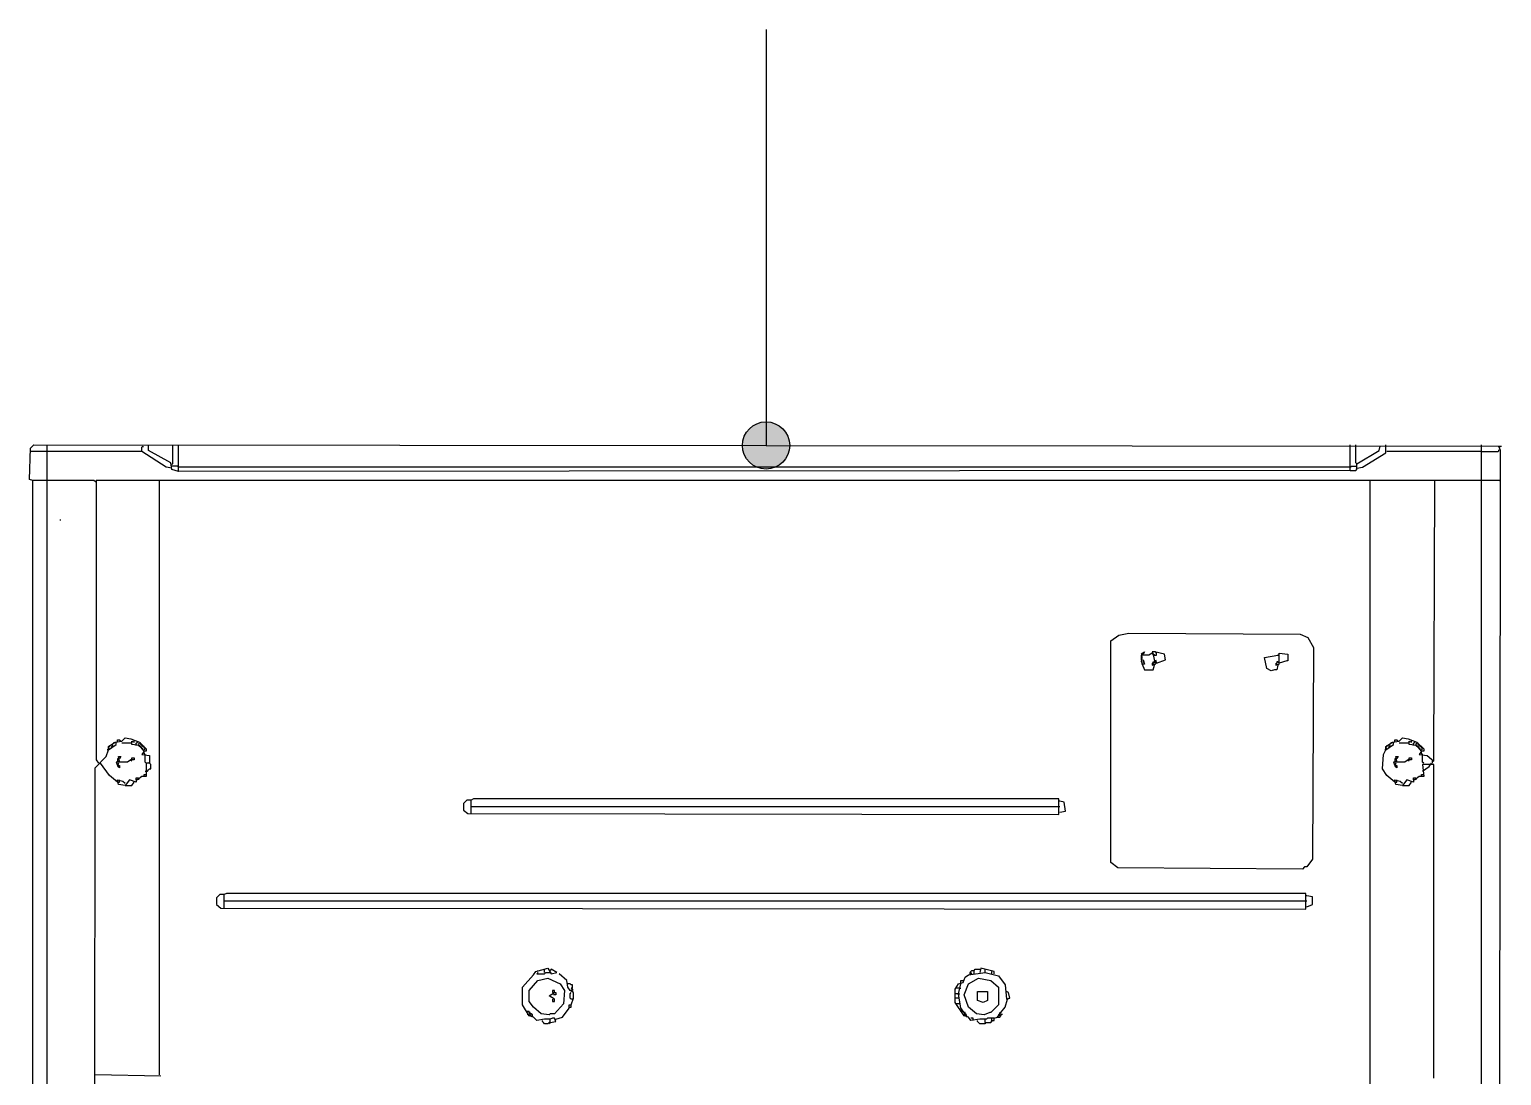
# Model space of a CAD drawing. Extents: x 3792242 to 5145247, y -1546315 to -1031918.
# Drawn here: x 4213975 to 4214910, y -1517755 to -1517091 of the extents above; entities that cross this region are included whole.
import ezdxf

# ---------------------------------------------------------------- set-up
doc = ezdxf.new("R2010")
doc.units = 0
doc.header["$MEASUREMENT"] = 0
doc.layers.add('TENKÁ', color=7, linetype='CONTINUOUS')
doc.layers.add('ZZ-chladenie', color=133, linetype='CONTINUOUS')

msp = doc.modelspace()

# ---------------------------------------------------------------- hatches: boundary and pattern name
at = {"layer": 'TENKÁ', "ltscale": 0.25}
h = msp.add_hatch(color=256, dxfattribs=at)
h.dxf.hatch_style = 1
h.paths.add_polyline_path([(4214457.449, -1517354.62, -1), (4214427.449, -1517354.62, -1)])
h = msp.add_hatch(color=256, dxfattribs=at)
h.dxf.hatch_style = 1
h.paths.add_polyline_path([(4214427.449, -1517354.62, 1), (4214457.449, -1517354.62, 1)])

# ---------------------------------------------------------------- linework, layer by layer
msp.add_line((4214442.449, -1517090.56), (4214442.449, -1517354.62), dxfattribs=at)
msp.add_circle((4214442.449, -1517354.62), 15, dxfattribs=at)
msp.add_circle((4214442.449, -1517354.62), 15, dxfattribs=at)
at = {"layer": 'ZZ-chladenie', "color": 9}
for p, q in [((4213975.38, -1517356.386), (4213977.5, -1517354.266)), ((4213977.5, -1517354.266), (4214907.398, -1517354.973)), ((4213985.979, -1518663.77), (4213985.979, -1517354.266)), ((4214046.041, -1517355.679), (4214046.747, -1517354.973)), ((4214046.747, -1517354.973), (4214046.747, -1517355.679)), ((4214050.281, -1517354.973), (4214050.281, -1517354.266)), ((4214050.281, -1517357.799), (4214050.281, -1517354.973)), ((4214065.826, -1517366.279), (4214065.826, -1517354.266)), ((4214069.359, -1517370.518), (4214069.359, -1517354.266)), ((4214813.419, -1517370.518), (4214813.419, -1517354.266)), ((4214816.952, -1517365.572), (4214816.952, -1517354.266)), ((4214831.791, -1517357.799), (4214832.497, -1517354.973)), ((4214836.03, -1517354.973), (4214836.03, -1517354.266)), ((4214836.03, -1517359.213), (4214836.03, -1517354.973)), ((4214896.799, -1518663.77), (4214896.799, -1517354.266)), ((4214907.398, -1517354.973), (4214909.518, -1517354.973)), ((4214908.104, -1517355.679), (4214908.811, -1517354.973)), ((4213974.673, -1517376.171), (4213975.38, -1517356.386)), ((4213985.979, -1517358.506), (4213975.38, -1517358.506)), ((4214046.041, -1517358.506), (4213985.979, -1517358.506)), ((4214046.041, -1517358.506), (4214046.041, -1517355.679)), ((4214061.586, -1517368.399), (4214046.041, -1517358.506)), ((4214064.413, -1517365.572), (4214050.281, -1517357.799)), ((4214817.659, -1517366.279), (4214831.791, -1517357.799)), ((4214821.191, -1517368.399), (4214836.03, -1517359.213)), ((4214896.799, -1517358.506), (4214836.737, -1517358.506)), ((4214896.799, -1517358.506), (4214907.398, -1517358.506)), ((4214907.398, -1517358.506), (4214908.104, -1517357.799)), ((4214908.104, -1517357.799), (4214907.398, -1517357.799)), ((4214908.811, -1517357.799), (4214908.104, -1517355.679)), ((4214908.811, -1517375.465), (4214908.811, -1517357.799)), ((4214065.119, -1517369.105), (4214061.586, -1517368.399)), ((4214065.119, -1517369.812), (4214064.413, -1517365.572)), ((4214065.119, -1517366.279), (4214065.826, -1517366.279)), ((4214068.652, -1517367.692), (4214065.119, -1517367.692)), ((4214069.359, -1517371.225), (4214065.119, -1517369.812)), ((4214069.359, -1517368.399), (4214068.652, -1517367.692)), ((4214813.419, -1517368.399), (4214069.359, -1517368.399)), ((4214813.419, -1517370.518), (4214069.359, -1517371.225)), ((4214813.419, -1517368.399), (4214814.125, -1517367.692)), ((4214813.419, -1517370.518), (4214816.952, -1517370.518)), ((4214814.125, -1517367.692), (4214817.659, -1517367.692)), ((4214817.659, -1517366.279), (4214816.952, -1517365.572)), ((4214817.659, -1517369.105), (4214816.952, -1517369.812)), ((4214816.952, -1517370.518), (4214817.659, -1517369.812)), ((4214817.659, -1517369.812), (4214817.659, -1517366.279)), ((4214817.659, -1517369.105), (4214821.191, -1517368.399)), ((4213976.793, -1517376.878), (4213974.673, -1517376.171)), ((4213985.979, -1517376.878), (4213976.793, -1517376.878)), ((4213976.793, -1518663.77), (4213976.793, -1517376.878)), ((4214015.657, -1517376.878), (4213985.979, -1517376.878)), ((4214016.363, -1517377.584), (4214015.657, -1517376.878)), ((4214016.363, -1517377.584), (4214017.07, -1517377.584)), ((4214826.138, -1517376.878), (4214017.07, -1517376.878)), ((4214017.07, -1517376.878), (4214017.07, -1517554.237)), ((4214057.347, -1517754.207), (4214057.347, -1517376.878)), ((4214867.121, -1517376.878), (4214826.138, -1517376.878)), ((4214826.138, -1518663.77), (4214826.138, -1517376.878)), ((4214866.415, -1517554.944), (4214867.121, -1517376.878)), ((4214896.799, -1517376.878), (4214867.121, -1517376.878)), ((4214908.104, -1517376.878), (4214896.799, -1517376.878)), ((4214907.72, -1518663.77), (4214908.811, -1517375.465)), ((4214908.104, -1517376.878), (4214908.811, -1517376.171)), ((4213994.459, -1517402.316), (4213994.459, -1517401.609)), ((4214661.498, -1517478.63), (4214666.444, -1517475.097)), ((4214666.444, -1517475.097), (4214672.804, -1517473.683)), ((4214672.804, -1517473.683), (4214781.621, -1517474.39)), ((4214781.621, -1517474.39), (4214786.568, -1517476.51)), ((4214786.568, -1517476.51), (4214790.101, -1517482.87)), ((4214661.498, -1517619.245), (4214661.498, -1517478.63)), ((4214681.283, -1517486.402), (4214682.696, -1517485.696)), ((4214682.696, -1517485.696), (4214681.989, -1517487.109)), ((4214689.055, -1517485.696), (4214687.642, -1517485.696)), ((4214689.762, -1517485.696), (4214689.055, -1517485.696)), ((4214695.415, -1517487.109), (4214689.055, -1517485.696)), ((4214690.469, -1517486.402), (4214689.762, -1517485.696)), ((4214790.101, -1517482.87), (4214789.394, -1517617.125)), ((4214680.576, -1517487.109), (4214681.283, -1517486.402)), ((4214681.989, -1517487.109), (4214680.576, -1517487.109)), ((4214685.523, -1517487.815), (4214680.576, -1517487.815)), ((4214680.576, -1517487.815), (4214680.576, -1517490.642)), ((4214681.283, -1517488.522), (4214680.576, -1517488.522)), ((4214681.283, -1517489.935), (4214680.576, -1517489.935)), ((4214680.576, -1517490.642), (4214681.989, -1517490.642)), ((4214681.283, -1517492.055), (4214680.576, -1517491.349)), ((4214680.576, -1517491.349), (4214680.576, -1517492.055)), ((4214680.576, -1517492.055), (4214681.283, -1517492.055)), ((4214681.283, -1517489.935), (4214681.283, -1517488.522)), ((4214681.283, -1517493.468), (4214681.283, -1517492.055)), ((4214682.696, -1517493.468), (4214681.283, -1517493.468)), ((4214681.283, -1517493.468), (4214682.696, -1517497.001)), ((4214681.989, -1517490.642), (4214682.696, -1517493.468)), ((4214681.989, -1517492.055), (4214682.696, -1517492.055)), ((4214687.642, -1517486.402), (4214685.523, -1517487.815)), ((4214688.349, -1517486.402), (4214687.642, -1517486.402)), ((4214688.349, -1517487.109), (4214687.642, -1517487.109)), ((4214689.055, -1517494.175), (4214687.642, -1517492.762)), ((4214687.642, -1517492.762), (4214687.642, -1517494.175)), ((4214687.642, -1517494.175), (4214689.762, -1517493.468)), ((4214689.762, -1517493.468), (4214688.349, -1517486.402)), ((4214689.055, -1517487.815), (4214688.349, -1517487.109)), ((4214688.349, -1517492.762), (4214688.349, -1517492.055)), ((4214688.349, -1517492.055), (4214689.055, -1517492.055)), ((4214689.055, -1517492.055), (4214688.349, -1517492.762)), ((4214688.349, -1517497.001), (4214689.055, -1517494.175)), ((4214689.055, -1517487.815), (4214690.469, -1517487.815)), ((4214689.762, -1517490.642), (4214690.469, -1517492.762)), ((4214690.469, -1517487.815), (4214690.469, -1517486.402)), ((4214690.469, -1517492.762), (4214696.122, -1517490.642)), ((4214696.122, -1517490.642), (4214695.415, -1517487.109)), ((4214759.01, -1517489.229), (4214767.489, -1517487.815)), ((4214760.423, -1517496.295), (4214759.01, -1517489.229)), ((4214767.489, -1517494.175), (4214766.076, -1517492.762)), ((4214766.076, -1517492.762), (4214766.076, -1517494.175)), ((4214766.076, -1517494.175), (4214768.196, -1517493.468)), ((4214767.489, -1517492.055), (4214766.783, -1517492.055)), ((4214766.783, -1517492.055), (4214766.783, -1517492.762)), ((4214767.489, -1517494.175), (4214766.783, -1517497.001)), ((4214767.489, -1517487.815), (4214768.196, -1517487.109)), ((4214768.196, -1517492.762), (4214767.489, -1517492.055)), ((4214768.196, -1517493.468), (4214768.196, -1517486.402)), ((4214768.196, -1517486.402), (4214773.849, -1517487.109)), ((4214773.142, -1517491.349), (4214768.196, -1517492.762)), ((4214773.849, -1517491.349), (4214773.142, -1517491.349)), ((4214773.849, -1517487.109), (4214773.849, -1517491.349)), ((4214682.696, -1517497.001), (4214688.349, -1517497.001)), ((4214763.25, -1517497.708), (4214760.423, -1517496.295)), ((4214765.37, -1517497.001), (4214763.25, -1517497.708)), ((4214766.783, -1517497.001), (4214765.37, -1517497.001)), ((4214030.495, -1517542.931), (4214030.495, -1517541.518)), ((4214030.495, -1517541.518), (4214031.909, -1517541.518)), ((4214031.909, -1517541.518), (4214032.616, -1517542.224)), ((4214033.322, -1517542.224), (4214035.442, -1517540.105)), ((4214035.442, -1517540.105), (4214038.975, -1517540.811)), ((4214038.975, -1517540.811), (4214044.627, -1517542.931)), ((4214041.095, -1517542.931), (4214041.095, -1517541.518)), ((4214841.684, -1517542.931), (4214841.684, -1517541.518)), ((4214841.684, -1517541.518), (4214843.097, -1517541.518)), ((4214843.097, -1517541.518), (4214843.803, -1517542.224)), ((4214844.51, -1517542.224), (4214846.629, -1517540.105)), ((4214846.629, -1517540.105), (4214850.163, -1517540.811)), ((4214850.163, -1517540.811), (4214855.816, -1517542.931)), ((4214852.282, -1517542.931), (4214852.282, -1517541.518)), ((4214023.429, -1517552.117), (4214024.843, -1517547.877)), ((4214024.843, -1517547.877), (4214024.136, -1517547.877)), ((4214024.843, -1517545.758), (4214029.082, -1517542.931)), ((4214024.843, -1517547.877), (4214029.789, -1517544.344)), ((4214024.843, -1517546.464), (4214025.549, -1517545.758)), ((4214024.843, -1517547.877), (4214024.843, -1517545.758)), ((4214025.549, -1517547.171), (4214024.843, -1517546.464)), ((4214024.843, -1517547.877), (4214025.549, -1517547.171)), ((4214025.549, -1517545.758), (4214025.549, -1517545.051)), ((4214025.549, -1517545.051), (4214026.256, -1517545.051)), ((4214026.962, -1517544.344), (4214026.256, -1517545.051)), ((4214026.256, -1517546.464), (4214026.962, -1517546.464)), ((4214027.669, -1517545.051), (4214026.962, -1517544.344)), ((4214026.962, -1517545.758), (4214027.669, -1517545.051)), ((4214026.962, -1517546.464), (4214026.962, -1517545.758)), ((4214028.375, -1517543.638), (4214028.375, -1517542.931)), ((4214029.082, -1517542.931), (4214033.322, -1517542.224)), ((4214029.789, -1517544.344), (4214029.789, -1517542.931)), ((4214032.616, -1517542.224), (4214031.909, -1517542.224)), ((4214039.681, -1517543.638), (4214033.322, -1517543.638)), ((4214039.681, -1517544.344), (4214039.681, -1517542.224)), ((4214039.681, -1517542.224), (4214041.095, -1517542.931)), ((4214044.627, -1517545.051), (4214039.681, -1517544.344)), ((4214042.508, -1517543.638), (4214043.214, -1517542.931)), ((4214042.508, -1517545.051), (4214042.508, -1517543.638)), ((4214043.214, -1517542.931), (4214043.214, -1517542.224)), ((4214043.921, -1517544.344), (4214044.627, -1517543.638)), ((4214044.627, -1517545.051), (4214043.921, -1517544.344)), ((4214044.627, -1517545.758), (4214043.921, -1517545.051)), ((4214044.627, -1517542.931), (4214048.868, -1517547.171)), ((4214045.334, -1517543.638), (4214044.627, -1517543.638)), ((4214047.454, -1517548.584), (4214044.627, -1517545.051)), ((4214045.334, -1517545.758), (4214044.627, -1517545.758)), ((4214045.334, -1517544.344), (4214045.334, -1517543.638)), ((4214046.041, -1517545.051), (4214045.334, -1517544.344)), ((4214046.041, -1517546.464), (4214045.334, -1517545.758)), ((4214046.747, -1517545.758), (4214046.041, -1517545.051)), ((4214046.747, -1517547.171), (4214046.041, -1517546.464)), ((4214047.454, -1517548.584), (4214046.041, -1517550.704)), ((4214046.041, -1517550.704), (4214050.987, -1517551.41)), ((4214047.454, -1517545.758), (4214046.747, -1517545.758)), ((4214046.747, -1517547.877), (4214046.747, -1517547.171)), ((4214047.454, -1517548.584), (4214046.747, -1517547.877)), ((4214047.454, -1517546.464), (4214047.454, -1517545.758)), ((4214048.161, -1517547.171), (4214047.454, -1517546.464)), ((4214047.454, -1517547.877), (4214048.161, -1517547.171)), ((4214047.454, -1517549.997), (4214047.454, -1517548.584)), ((4214048.868, -1517548.584), (4214047.454, -1517548.584)), ((4214048.161, -1517550.704), (4214047.454, -1517549.997)), ((4214048.161, -1517555.65), (4214048.161, -1517550.704)), ((4214048.868, -1517547.171), (4214048.868, -1517548.584)), ((4214050.987, -1517551.41), (4214050.987, -1517556.357)), ((4214833.911, -1517559.89), (4214834.617, -1517550.704)), ((4214834.617, -1517550.704), (4214836.03, -1517547.877)), ((4214836.03, -1517547.877), (4214835.324, -1517547.877)), ((4214836.03, -1517545.758), (4214840.27, -1517542.931)), ((4214836.03, -1517547.877), (4214840.977, -1517544.344)), ((4214836.03, -1517546.464), (4214836.737, -1517545.758)), ((4214836.03, -1517547.877), (4214836.03, -1517545.758)), ((4214836.737, -1517547.171), (4214836.03, -1517546.464)), ((4214836.03, -1517547.877), (4214836.737, -1517547.171)), ((4214836.737, -1517545.758), (4214836.737, -1517545.051)), ((4214836.737, -1517545.051), (4214837.443, -1517545.051)), ((4214838.15, -1517544.344), (4214837.443, -1517545.051)), ((4214837.443, -1517546.464), (4214838.15, -1517546.464)), ((4214838.857, -1517545.051), (4214838.15, -1517544.344)), ((4214838.15, -1517545.758), (4214838.857, -1517545.051)), ((4214838.15, -1517546.464), (4214838.15, -1517545.758)), ((4214839.563, -1517543.638), (4214839.563, -1517542.931)), ((4214840.27, -1517542.931), (4214844.51, -1517542.224)), ((4214840.977, -1517544.344), (4214840.977, -1517542.931)), ((4214843.803, -1517542.224), (4214843.097, -1517542.224)), ((4214850.869, -1517543.638), (4214844.51, -1517543.638)), ((4214850.869, -1517544.344), (4214850.869, -1517542.224)), ((4214850.869, -1517542.224), (4214852.282, -1517542.931)), ((4214855.816, -1517545.051), (4214850.869, -1517544.344)), ((4214853.695, -1517543.638), (4214854.402, -1517542.931)), ((4214853.695, -1517545.051), (4214853.695, -1517543.638)), ((4214854.402, -1517542.931), (4214854.402, -1517542.224)), ((4214855.109, -1517544.344), (4214855.816, -1517543.638)), ((4214855.816, -1517545.051), (4214855.109, -1517544.344)), ((4214855.816, -1517545.758), (4214855.109, -1517545.051)), ((4214855.816, -1517542.931), (4214860.055, -1517547.171)), ((4214856.522, -1517543.638), (4214855.816, -1517543.638)), ((4214858.642, -1517548.584), (4214855.816, -1517545.051)), ((4214856.522, -1517545.758), (4214855.816, -1517545.758)), ((4214856.522, -1517544.344), (4214856.522, -1517543.638)), ((4214857.229, -1517545.051), (4214856.522, -1517544.344)), ((4214857.229, -1517546.464), (4214856.522, -1517545.758)), ((4214857.935, -1517545.758), (4214857.229, -1517545.051)), ((4214857.935, -1517547.171), (4214857.229, -1517546.464)), ((4214858.642, -1517548.584), (4214857.229, -1517550.704)), ((4214857.229, -1517550.704), (4214862.175, -1517551.41)), ((4214858.642, -1517545.758), (4214857.935, -1517545.758)), ((4214857.935, -1517547.877), (4214857.935, -1517547.171)), ((4214858.642, -1517548.584), (4214857.935, -1517547.877)), ((4214858.642, -1517546.464), (4214858.642, -1517545.758)), ((4214859.348, -1517547.171), (4214858.642, -1517546.464)), ((4214858.642, -1517547.877), (4214859.348, -1517547.171)), ((4214858.642, -1517549.997), (4214858.642, -1517548.584)), ((4214860.055, -1517548.584), (4214858.642, -1517548.584)), ((4214859.348, -1517550.704), (4214858.642, -1517549.997)), ((4214859.348, -1517555.65), (4214859.348, -1517550.704)), ((4214860.055, -1517547.171), (4214860.055, -1517548.584)), ((4214862.175, -1517551.41), (4214866.415, -1517554.944)), ((4214015.837, -1518663.77), (4214016.363, -1517559.183)), ((4214016.363, -1517559.183), (4214023.429, -1517552.117)), ((4214017.07, -1517554.237), (4214018.483, -1517556.357)), ((4214019.896, -1517556.357), (4214019.896, -1517555.65)), ((4214025.549, -1517564.129), (4214019.896, -1517556.357)), ((4214036.855, -1517555.65), (4214029.789, -1517555.65)), ((4214029.789, -1517555.65), (4214030.495, -1517557.77)), ((4214031.909, -1517553.531), (4214030.495, -1517553.531)), ((4214030.495, -1517553.531), (4214030.495, -1517554.944)), ((4214030.495, -1517554.944), (4214031.909, -1517554.944)), ((4214031.202, -1517556.357), (4214030.495, -1517557.063)), ((4214030.495, -1517557.063), (4214031.202, -1517557.063)), ((4214030.495, -1517557.77), (4214031.909, -1517557.77)), ((4214031.909, -1517559.183), (4214030.495, -1517558.476)), ((4214031.909, -1517554.944), (4214031.202, -1517552.117)), ((4214031.202, -1517552.117), (4214032.616, -1517552.117)), ((4214031.202, -1517557.063), (4214031.202, -1517556.357)), ((4214032.616, -1517552.117), (4214031.909, -1517553.531)), ((4214031.909, -1517557.77), (4214031.909, -1517559.183)), ((4214038.975, -1517554.237), (4214036.855, -1517555.65)), ((4214039.681, -1517554.237), (4214038.975, -1517554.944)), ((4214041.095, -1517554.237), (4214038.975, -1517554.237)), ((4214039.681, -1517554.237), (4214039.681, -1517552.824)), ((4214039.681, -1517552.824), (4214041.095, -1517552.824)), ((4214041.095, -1517552.824), (4214041.095, -1517554.237)), ((4214048.868, -1517556.357), (4214048.161, -1517555.65)), ((4214050.987, -1517556.357), (4214048.868, -1517556.357)), ((4214048.868, -1517556.357), (4214048.868, -1517564.836)), ((4214049.574, -1517561.303), (4214050.281, -1517560.597)), ((4214050.281, -1517560.597), (4214050.987, -1517559.89)), ((4214050.987, -1517556.357), (4214050.987, -1517555.65)), ((4214051.694, -1517557.063), (4214050.987, -1517556.357)), ((4214050.987, -1517559.89), (4214051.694, -1517559.89)), ((4214051.694, -1517559.89), (4214051.694, -1517557.063)), ((4214836.737, -1517564.129), (4214833.911, -1517559.89)), ((4214848.043, -1517555.65), (4214840.977, -1517555.65)), ((4214840.977, -1517555.65), (4214841.684, -1517557.77)), ((4214843.097, -1517553.531), (4214841.684, -1517553.531)), ((4214841.684, -1517553.531), (4214841.684, -1517554.944)), ((4214841.684, -1517554.944), (4214843.097, -1517554.944)), ((4214842.39, -1517556.357), (4214841.684, -1517557.063)), ((4214841.684, -1517557.063), (4214842.39, -1517557.063)), ((4214841.684, -1517557.77), (4214843.097, -1517557.77)), ((4214843.097, -1517559.183), (4214841.684, -1517558.476)), ((4214843.097, -1517554.944), (4214842.39, -1517552.117)), ((4214842.39, -1517552.117), (4214843.803, -1517552.117)), ((4214842.39, -1517557.063), (4214842.39, -1517556.357)), ((4214843.803, -1517552.117), (4214843.097, -1517553.531)), ((4214843.097, -1517557.77), (4214843.097, -1517559.183)), ((4214850.163, -1517554.237), (4214848.043, -1517555.65)), ((4214850.869, -1517554.237), (4214850.163, -1517554.944)), ((4214852.282, -1517554.237), (4214850.163, -1517554.237)), ((4214850.869, -1517554.237), (4214850.869, -1517552.824)), ((4214850.869, -1517552.824), (4214852.282, -1517552.824)), ((4214852.282, -1517552.824), (4214852.282, -1517554.237)), ((4214860.055, -1517556.357), (4214859.348, -1517555.65)), ((4214866.415, -1517557.063), (4214859.348, -1517557.063)), ((4214859.348, -1517557.063), (4214860.055, -1517564.836)), ((4214859.348, -1517561.303), (4214863.588, -1517558.476)), ((4214863.588, -1517558.476), (4214865.002, -1517556.357)), ((4214865.708, -1517556.357), (4214865.708, -1517554.944)), ((4214866.415, -1517756.327), (4214866.415, -1517557.063)), ((4214030.495, -1517568.369), (4214025.549, -1517564.129)), ((4214031.202, -1517569.782), (4214030.495, -1517566.956)), ((4214030.495, -1517566.956), (4214034.029, -1517567.663)), ((4214030.495, -1517568.369), (4214031.909, -1517568.369)), ((4214035.442, -1517570.489), (4214031.202, -1517569.782)), ((4214031.909, -1517568.369), (4214031.909, -1517566.956)), ((4214034.029, -1517567.663), (4214035.442, -1517569.076)), ((4214038.268, -1517566.956), (4214035.442, -1517570.489)), ((4214042.508, -1517568.369), (4214038.268, -1517566.956)), ((4214039.681, -1517570.489), (4214041.095, -1517568.369)), ((4214042.508, -1517566.956), (4214042.508, -1517565.542)), ((4214042.508, -1517565.542), (4214043.921, -1517565.542)), ((4214043.214, -1517566.956), (4214042.508, -1517566.956)), ((4214042.508, -1517566.956), (4214042.508, -1517568.369)), ((4214046.041, -1517564.836), (4214043.214, -1517566.956)), ((4214043.921, -1517565.542), (4214043.921, -1517566.249)), ((4214043.921, -1517566.249), (4214043.921, -1517566.956)), ((4214048.868, -1517564.836), (4214046.041, -1517564.836)), ((4214047.454, -1517564.836), (4214047.454, -1517563.423)), ((4214047.454, -1517563.423), (4214048.161, -1517563.423)), ((4214048.161, -1517561.303), (4214049.574, -1517561.303)), ((4214048.161, -1517563.423), (4214048.868, -1517563.423)), ((4214841.684, -1517568.369), (4214836.737, -1517564.129)), ((4214842.39, -1517569.782), (4214841.684, -1517566.956)), ((4214841.684, -1517566.956), (4214845.216, -1517567.663)), ((4214841.684, -1517568.369), (4214843.097, -1517568.369)), ((4214846.629, -1517570.489), (4214842.39, -1517569.782)), ((4214843.097, -1517568.369), (4214843.097, -1517566.956)), ((4214845.216, -1517567.663), (4214846.629, -1517569.076)), ((4214849.456, -1517566.956), (4214846.629, -1517570.489)), ((4214853.695, -1517568.369), (4214849.456, -1517566.956)), ((4214850.869, -1517570.489), (4214852.282, -1517568.369)), ((4214853.695, -1517566.956), (4214853.695, -1517565.542)), ((4214853.695, -1517565.542), (4214855.109, -1517565.542)), ((4214854.402, -1517566.956), (4214853.695, -1517566.956)), ((4214853.695, -1517566.956), (4214853.695, -1517568.369)), ((4214857.229, -1517564.836), (4214854.402, -1517566.956)), ((4214855.109, -1517565.542), (4214855.109, -1517566.249)), ((4214855.109, -1517566.249), (4214855.109, -1517566.956)), ((4214860.055, -1517564.836), (4214857.229, -1517564.836)), ((4214858.642, -1517564.836), (4214858.642, -1517563.423)), ((4214858.642, -1517563.423), (4214859.348, -1517563.423)), ((4214859.348, -1517563.423), (4214860.055, -1517563.423)), ((4214035.442, -1517570.489), (4214039.681, -1517570.489)), ((4214256.61, -1517578.968), (4214255.197, -1517579.675)), ((4214628.287, -1517578.968), (4214256.61, -1517578.968)), ((4214628.287, -1517588.86), (4214628.287, -1517578.968)), ((4214846.629, -1517570.489), (4214850.869, -1517570.489)), ((4214252.371, -1517579.675), (4214250.251, -1517581.794)), ((4214250.251, -1517581.794), (4214250.251, -1517586.034)), ((4214250.251, -1517586.034), (4214253.077, -1517588.154)), ((4214255.197, -1517579.675), (4214252.371, -1517579.675)), ((4214253.077, -1517588.154), (4214628.287, -1517588.86)), ((4214255.197, -1517588.154), (4214255.197, -1517579.675)), ((4214628.994, -1517583.915), (4214255.197, -1517583.915)), ((4214628.994, -1517580.381), (4214628.287, -1517580.381)), ((4214631.82, -1517581.088), (4214628.994, -1517580.381)), ((4214628.994, -1517587.447), (4214632.527, -1517586.741)), ((4214632.527, -1517586.741), (4214631.82, -1517581.088)), ((4214665.737, -1517622.778), (4214661.498, -1517619.245)), ((4214783.034, -1517623.485), (4214665.737, -1517622.778)), ((4214784.448, -1517622.071), (4214783.034, -1517623.485)), ((4214785.861, -1517622.071), (4214784.448, -1517622.071)), ((4214789.394, -1517617.125), (4214785.861, -1517622.071)), ((4214095.504, -1517639.737), (4214093.384, -1517641.856)), ((4214093.384, -1517641.856), (4214093.384, -1517646.096)), ((4214098.33, -1517639.737), (4214095.504, -1517639.737)), ((4214099.743, -1517639.03), (4214098.33, -1517639.737)), ((4214098.33, -1517648.216), (4214098.33, -1517639.737)), ((4214785.861, -1517643.976), (4214098.33, -1517643.976)), ((4214785.154, -1517639.03), (4214099.743, -1517639.03)), ((4214785.154, -1517648.923), (4214785.154, -1517639.03)), ((4214785.861, -1517640.443), (4214785.154, -1517640.443)), ((4214789.394, -1517641.15), (4214785.861, -1517640.443)), ((4214789.394, -1517646.096), (4214789.394, -1517641.15)), ((4214093.384, -1517646.096), (4214096.21, -1517648.216)), ((4214096.21, -1517648.216), (4214785.154, -1517648.923)), ((4214785.861, -1517647.51), (4214789.394, -1517646.096)), ((4214287.701, -1517698.385), (4214294.767, -1517690.612)), ((4214294.767, -1517690.612), (4214296.181, -1517688.493)), ((4214296.181, -1517688.493), (4214303.953, -1517686.373)), ((4214297.594, -1517689.199), (4214296.888, -1517689.906)), ((4214296.888, -1517689.906), (4214301.833, -1517689.906)), ((4214297.594, -1517688.493), (4214297.594, -1517687.786)), ((4214297.594, -1517689.906), (4214297.594, -1517689.199)), ((4214301.833, -1517689.199), (4214301.833, -1517687.08)), ((4214301.833, -1517689.906), (4214302.54, -1517689.199)), ((4214302.54, -1517689.199), (4214305.367, -1517689.199)), ((4214303.953, -1517686.373), (4214306.073, -1517689.906)), ((4214306.073, -1517687.08), (4214305.367, -1517687.786)), ((4214309.606, -1517689.199), (4214306.073, -1517687.08)), ((4214306.073, -1517689.906), (4214309.606, -1517689.199)), ((4214315.966, -1517694.146), (4214311.019, -1517689.906)), ((4214568.932, -1517692.026), (4214571.052, -1517690.612)), ((4214571.052, -1517690.612), (4214581.651, -1517689.199)), ((4214572.465, -1517689.199), (4214571.758, -1517689.199)), ((4214571.758, -1517689.199), (4214571.758, -1517690.612)), ((4214572.465, -1517688.493), (4214573.171, -1517687.786)), ((4214572.465, -1517689.199), (4214572.465, -1517688.493)), ((4214573.171, -1517689.906), (4214572.465, -1517689.199)), ((4214573.171, -1517687.786), (4214574.585, -1517687.786)), ((4214573.171, -1517690.612), (4214573.171, -1517689.906)), ((4214574.585, -1517687.786), (4214575.291, -1517687.08)), ((4214574.585, -1517689.906), (4214574.585, -1517687.786)), ((4214575.291, -1517687.08), (4214578.118, -1517687.08)), ((4214578.825, -1517686.373), (4214578.118, -1517689.199)), ((4214587.304, -1517688.493), (4214578.825, -1517686.373)), ((4214581.651, -1517689.199), (4214581.651, -1517687.08)), ((4214581.651, -1517689.199), (4214590.13, -1517691.319)), ((4214585.891, -1517689.906), (4214585.891, -1517688.493)), ((4214587.304, -1517689.906), (4214587.304, -1517688.493)), ((4214590.13, -1517691.319), (4214594.37, -1517696.972)), ((4214287.701, -1517709.691), (4214287.701, -1517698.385)), ((4214291.941, -1517700.505), (4214297.594, -1517694.146)), ((4214291.941, -1517707.571), (4214291.941, -1517700.505)), ((4214297.594, -1517694.146), (4214303.953, -1517692.733)), ((4214303.953, -1517692.733), (4214311.726, -1517696.265)), ((4214308.193, -1517700.505), (4214306.78, -1517700.505)), ((4214306.78, -1517700.505), (4214306.78, -1517701.918)), ((4214308.193, -1517701.918), (4214308.193, -1517700.505)), ((4214311.726, -1517696.265), (4214314.553, -1517700.505)), ((4214314.553, -1517700.505), (4214313.846, -1517708.985)), ((4214316.672, -1517698.385), (4214315.966, -1517694.146)), ((4214318.085, -1517696.265), (4214316.672, -1517696.265)), ((4214318.085, -1517700.505), (4214316.672, -1517698.385)), ((4214318.792, -1517696.972), (4214318.085, -1517696.265)), ((4214320.206, -1517701.918), (4214318.085, -1517700.505)), ((4214319.499, -1517696.972), (4214318.792, -1517696.972)), ((4214319.499, -1517699.092), (4214318.792, -1517699.092)), ((4214318.792, -1517699.092), (4214319.499, -1517699.799)), ((4214319.499, -1517700.505), (4214318.792, -1517700.505)), ((4214319.499, -1517699.092), (4214319.499, -1517696.972)), ((4214319.499, -1517699.799), (4214319.499, -1517700.505)), ((4214562.573, -1517699.799), (4214564.692, -1517696.265)), ((4214562.573, -1517708.278), (4214562.573, -1517699.799)), ((4214565.399, -1517699.092), (4214563.279, -1517699.092)), ((4214564.692, -1517696.265), (4214567.519, -1517695.559)), ((4214564.692, -1517702.625), (4214566.105, -1517696.265)), ((4214565.399, -1517699.092), (4214566.105, -1517699.092)), ((4214566.105, -1517696.265), (4214566.105, -1517694.146)), ((4214566.105, -1517694.146), (4214567.519, -1517694.146)), ((4214567.519, -1517695.559), (4214568.932, -1517692.026)), ((4214568.225, -1517703.332), (4214571.052, -1517696.265)), ((4214571.052, -1517696.265), (4214577.412, -1517692.733)), ((4214577.412, -1517692.733), (4214585.184, -1517694.146)), ((4214585.184, -1517694.146), (4214590.13, -1517698.385)), ((4214590.13, -1517698.385), (4214590.13, -1517709.691)), ((4214594.37, -1517696.972), (4214595.076, -1517706.158)), ((4214291.941, -1517716.757), (4214287.701, -1517709.691)), ((4214294.767, -1517711.104), (4214291.941, -1517707.571)), ((4214304.66, -1517704.038), (4214308.193, -1517701.918)), ((4214308.193, -1517706.158), (4214304.66, -1517704.038)), ((4214306.78, -1517701.918), (4214308.193, -1517701.918)), ((4214306.78, -1517706.158), (4214306.78, -1517707.571)), ((4214306.78, -1517707.571), (4214308.193, -1517707.571)), ((4214308.899, -1517703.332), (4214307.486, -1517703.332)), ((4214308.193, -1517701.918), (4214308.899, -1517701.918)), ((4214308.193, -1517707.571), (4214308.193, -1517706.158)), ((4214313.846, -1517708.985), (4214308.193, -1517715.344)), ((4214308.899, -1517701.918), (4214308.899, -1517703.332)), ((4214317.379, -1517711.811), (4214317.379, -1517709.691)), ((4214317.379, -1517709.691), (4214318.792, -1517709.691)), ((4214318.085, -1517702.625), (4214318.792, -1517701.918)), ((4214318.085, -1517705.451), (4214318.085, -1517702.625)), ((4214318.792, -1517706.158), (4214318.085, -1517705.451)), ((4214318.792, -1517709.691), (4214320.206, -1517705.451)), ((4214319.499, -1517706.158), (4214318.792, -1517706.158)), ((4214318.792, -1517711.104), (4214318.792, -1517709.691)), ((4214319.499, -1517706.158), (4214320.206, -1517706.158)), ((4214320.206, -1517705.451), (4214320.206, -1517701.918)), ((4214564.692, -1517702.625), (4214562.573, -1517702.625)), ((4214564.692, -1517705.451), (4214562.573, -1517705.451)), ((4214568.225, -1517716.757), (4214562.573, -1517708.278)), ((4214565.399, -1517708.985), (4214563.279, -1517708.985)), ((4214564.692, -1517702.625), (4214565.399, -1517702.625)), ((4214566.105, -1517711.811), (4214564.692, -1517702.625)), ((4214571.052, -1517711.104), (4214568.225, -1517703.332)), ((4214576.705, -1517706.864), (4214576.705, -1517701.212)), ((4214576.705, -1517701.212), (4214583.064, -1517701.212)), ((4214580.238, -1517708.278), (4214576.705, -1517706.864)), ((4214583.064, -1517706.864), (4214580.238, -1517708.278)), ((4214583.064, -1517701.212), (4214583.064, -1517706.864)), ((4214590.13, -1517709.691), (4214585.184, -1517714.637)), ((4214594.37, -1517711.104), (4214595.783, -1517706.158)), ((4214596.49, -1517701.918), (4214595.076, -1517701.212)), ((4214595.076, -1517706.158), (4214597.196, -1517705.451)), ((4214595.783, -1517706.158), (4214596.49, -1517705.451)), ((4214597.196, -1517705.451), (4214596.49, -1517701.918)), ((4214290.528, -1517713.93), (4214289.821, -1517713.224)), ((4214291.941, -1517713.93), (4214290.528, -1517713.93)), ((4214291.234, -1517716.051), (4214291.234, -1517715.344)), ((4214291.941, -1517716.051), (4214291.234, -1517716.051)), ((4214291.941, -1517714.637), (4214291.941, -1517713.93)), ((4214292.647, -1517714.637), (4214291.941, -1517714.637)), ((4214292.647, -1517715.344), (4214291.941, -1517714.637)), ((4214292.647, -1517716.757), (4214291.941, -1517716.051)), ((4214294.767, -1517717.464), (4214291.941, -1517716.757)), ((4214292.647, -1517715.344), (4214292.647, -1517714.637)), ((4214293.354, -1517716.051), (4214292.647, -1517715.344)), ((4214293.354, -1517715.344), (4214292.647, -1517715.344)), ((4214293.354, -1517716.051), (4214292.647, -1517716.757)), ((4214292.647, -1517716.757), (4214293.354, -1517716.051)), ((4214294.061, -1517716.051), (4214293.354, -1517715.344)), ((4214294.061, -1517717.464), (4214294.061, -1517716.051)), ((4214299.714, -1517715.344), (4214294.767, -1517711.104)), ((4214296.888, -1517719.583), (4214294.767, -1517717.464)), ((4214301.833, -1517718.877), (4214296.888, -1517719.583)), ((4214304.66, -1517716.051), (4214299.714, -1517715.344)), ((4214300.42, -1517720.29), (4214300.42, -1517719.583)), ((4214305.367, -1517718.877), (4214301.833, -1517718.877)), ((4214305.367, -1517715.344), (4214304.66, -1517716.051)), ((4214308.193, -1517715.344), (4214305.367, -1517715.344)), ((4214306.78, -1517718.17), (4214305.367, -1517718.877)), ((4214305.367, -1517720.996), (4214305.367, -1517718.877)), ((4214308.193, -1517718.17), (4214306.78, -1517718.17)), ((4214308.899, -1517720.29), (4214308.193, -1517718.17)), ((4214308.899, -1517718.877), (4214313.14, -1517717.464)), ((4214313.14, -1517717.464), (4214317.379, -1517711.811)), ((4214317.379, -1517711.104), (4214318.792, -1517711.104)), ((4214566.812, -1517712.517), (4214566.105, -1517711.811)), ((4214568.932, -1517715.344), (4214566.105, -1517711.811)), ((4214566.105, -1517713.224), (4214566.812, -1517712.517)), ((4214566.105, -1517713.93), (4214566.105, -1517713.224)), ((4214566.812, -1517713.93), (4214566.105, -1517713.93)), ((4214567.519, -1517713.93), (4214566.812, -1517713.93)), ((4214568.225, -1517714.637), (4214567.519, -1517713.93)), ((4214567.519, -1517716.051), (4214567.519, -1517715.344)), ((4214568.225, -1517716.051), (4214567.519, -1517716.051)), ((4214568.932, -1517714.637), (4214568.225, -1517714.637)), ((4214568.932, -1517716.757), (4214568.225, -1517716.051)), ((4214571.052, -1517717.464), (4214568.225, -1517716.757)), ((4214568.932, -1517715.344), (4214568.932, -1517714.637)), ((4214569.639, -1517716.051), (4214568.932, -1517715.344)), ((4214570.345, -1517717.464), (4214568.932, -1517715.344)), ((4214569.639, -1517716.051), (4214568.932, -1517716.757)), ((4214568.932, -1517716.757), (4214569.639, -1517716.051)), ((4214575.998, -1517715.344), (4214571.052, -1517711.104)), ((4214572.465, -1517719.583), (4214571.052, -1517717.464)), ((4214573.878, -1517718.17), (4214572.465, -1517718.17)), ((4214578.118, -1517718.877), (4214572.465, -1517719.583)), ((4214573.878, -1517719.583), (4214573.878, -1517718.17)), ((4214580.944, -1517716.051), (4214575.998, -1517715.344)), ((4214576.705, -1517720.29), (4214576.705, -1517719.583)), ((4214581.651, -1517718.877), (4214578.118, -1517718.877)), ((4214584.478, -1517714.637), (4214580.944, -1517716.051)), ((4214582.357, -1517718.877), (4214581.651, -1517718.877)), ((4214581.651, -1517720.996), (4214581.651, -1517718.877)), ((4214583.064, -1517718.17), (4214582.357, -1517718.877)), ((4214585.891, -1517718.17), (4214583.064, -1517718.17)), ((4214585.184, -1517714.637), (4214584.478, -1517714.637)), ((4214585.891, -1517719.583), (4214585.184, -1517720.29)), ((4214587.304, -1517718.17), (4214585.891, -1517718.17)), ((4214585.891, -1517720.29), (4214585.891, -1517718.17)), ((4214585.891, -1517719.583), (4214587.304, -1517719.583)), ((4214587.304, -1517718.17), (4214589.423, -1517717.464)), ((4214587.304, -1517719.583), (4214587.304, -1517718.17)), ((4214589.423, -1517717.464), (4214591.544, -1517714.637)), ((4214589.423, -1517717.464), (4214590.837, -1517717.464)), ((4214590.13, -1517716.051), (4214590.837, -1517715.344)), ((4214590.837, -1517716.757), (4214590.13, -1517716.051)), ((4214590.837, -1517716.757), (4214590.13, -1517716.051)), ((4214590.837, -1517715.344), (4214590.837, -1517714.637)), ((4214591.544, -1517716.051), (4214590.837, -1517716.757)), ((4214590.837, -1517717.464), (4214591.544, -1517716.757)), ((4214591.544, -1517714.637), (4214594.37, -1517711.104)), ((4214591.544, -1517716.051), (4214592.25, -1517715.344)), ((4214591.544, -1517716.757), (4214591.544, -1517716.051)), ((4214592.25, -1517716.051), (4214591.544, -1517716.051)), ((4214592.25, -1517715.344), (4214592.25, -1517716.051)), ((4214301.127, -1517720.996), (4214300.42, -1517720.29)), ((4214301.833, -1517721.703), (4214301.127, -1517720.996)), ((4214303.953, -1517721.703), (4214301.833, -1517721.703)), ((4214304.66, -1517720.996), (4214303.953, -1517721.703)), ((4214305.367, -1517720.996), (4214304.66, -1517721.703)), ((4214305.367, -1517720.996), (4214304.66, -1517720.996)), ((4214305.367, -1517720.996), (4214308.899, -1517720.29)), ((4214577.412, -1517720.996), (4214576.705, -1517720.29)), ((4214578.118, -1517721.703), (4214577.412, -1517720.996)), ((4214581.651, -1517721.703), (4214578.118, -1517721.703)), ((4214581.651, -1517720.996), (4214585.184, -1517720.996)), ((4214581.651, -1517720.996), (4214581.651, -1517721.703)), ((4214585.184, -1517720.996), (4214585.891, -1517720.29)), ((4214058.053, -1517754.914), (4214016.363, -1517754.207))]:
    msp.add_line(p, q, dxfattribs=at)

doc.saveas('drawing.dxf')
